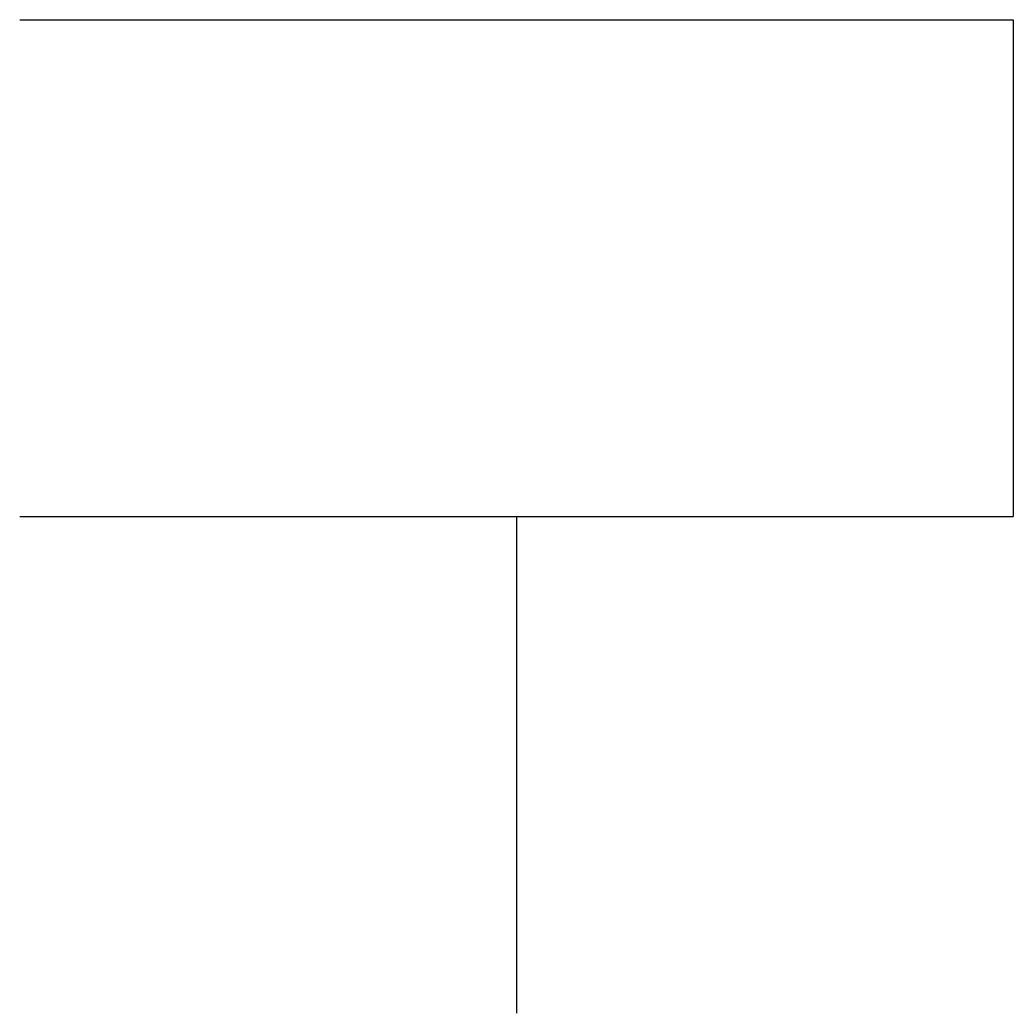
# Model space of a CAD drawing. Extents: x 0 to 100, y 0 to 100.
import ezdxf

# ---------------------------------------------------------------- set-up
doc = ezdxf.new("R2010")
doc.units = 0
doc.layers.add('0-b', color=7, linetype='CONTINUOUS')

msp = doc.modelspace()

# ---------------------------------------------------------------- linework, layer by layer
at = {"layer": '0-b', "color": 4, "linetype": 'CONTINUOUS'}
for p, q in [((0, 100.00001), (100, 100.00001)), ((100, 100.00001), (100, 50.000006)), ((0, 50.000006), (100, 50.000006)), ((50.000002, 50.000006), (50.000002, 0))]:
    msp.add_line(p, q, dxfattribs=at)

doc.saveas('drawing.dxf')
